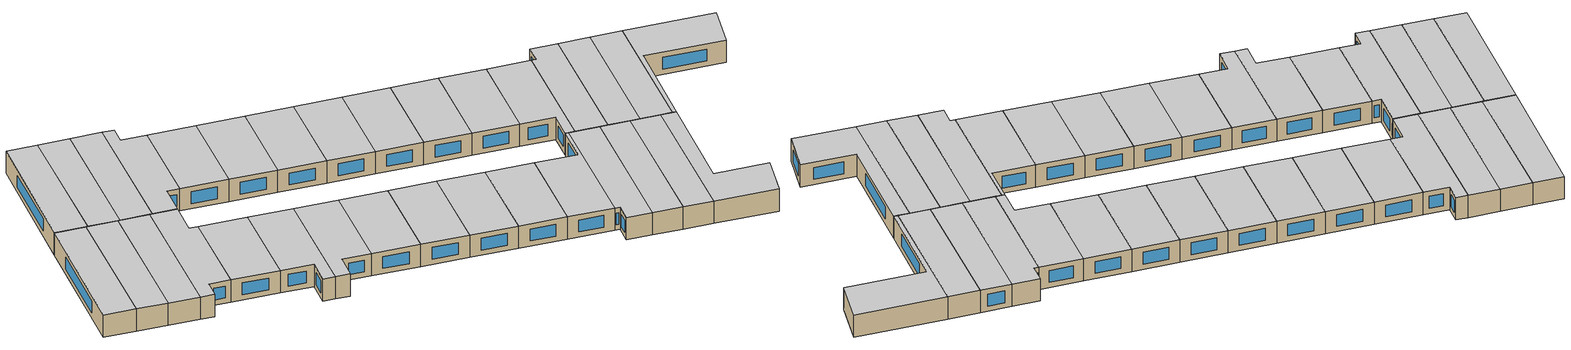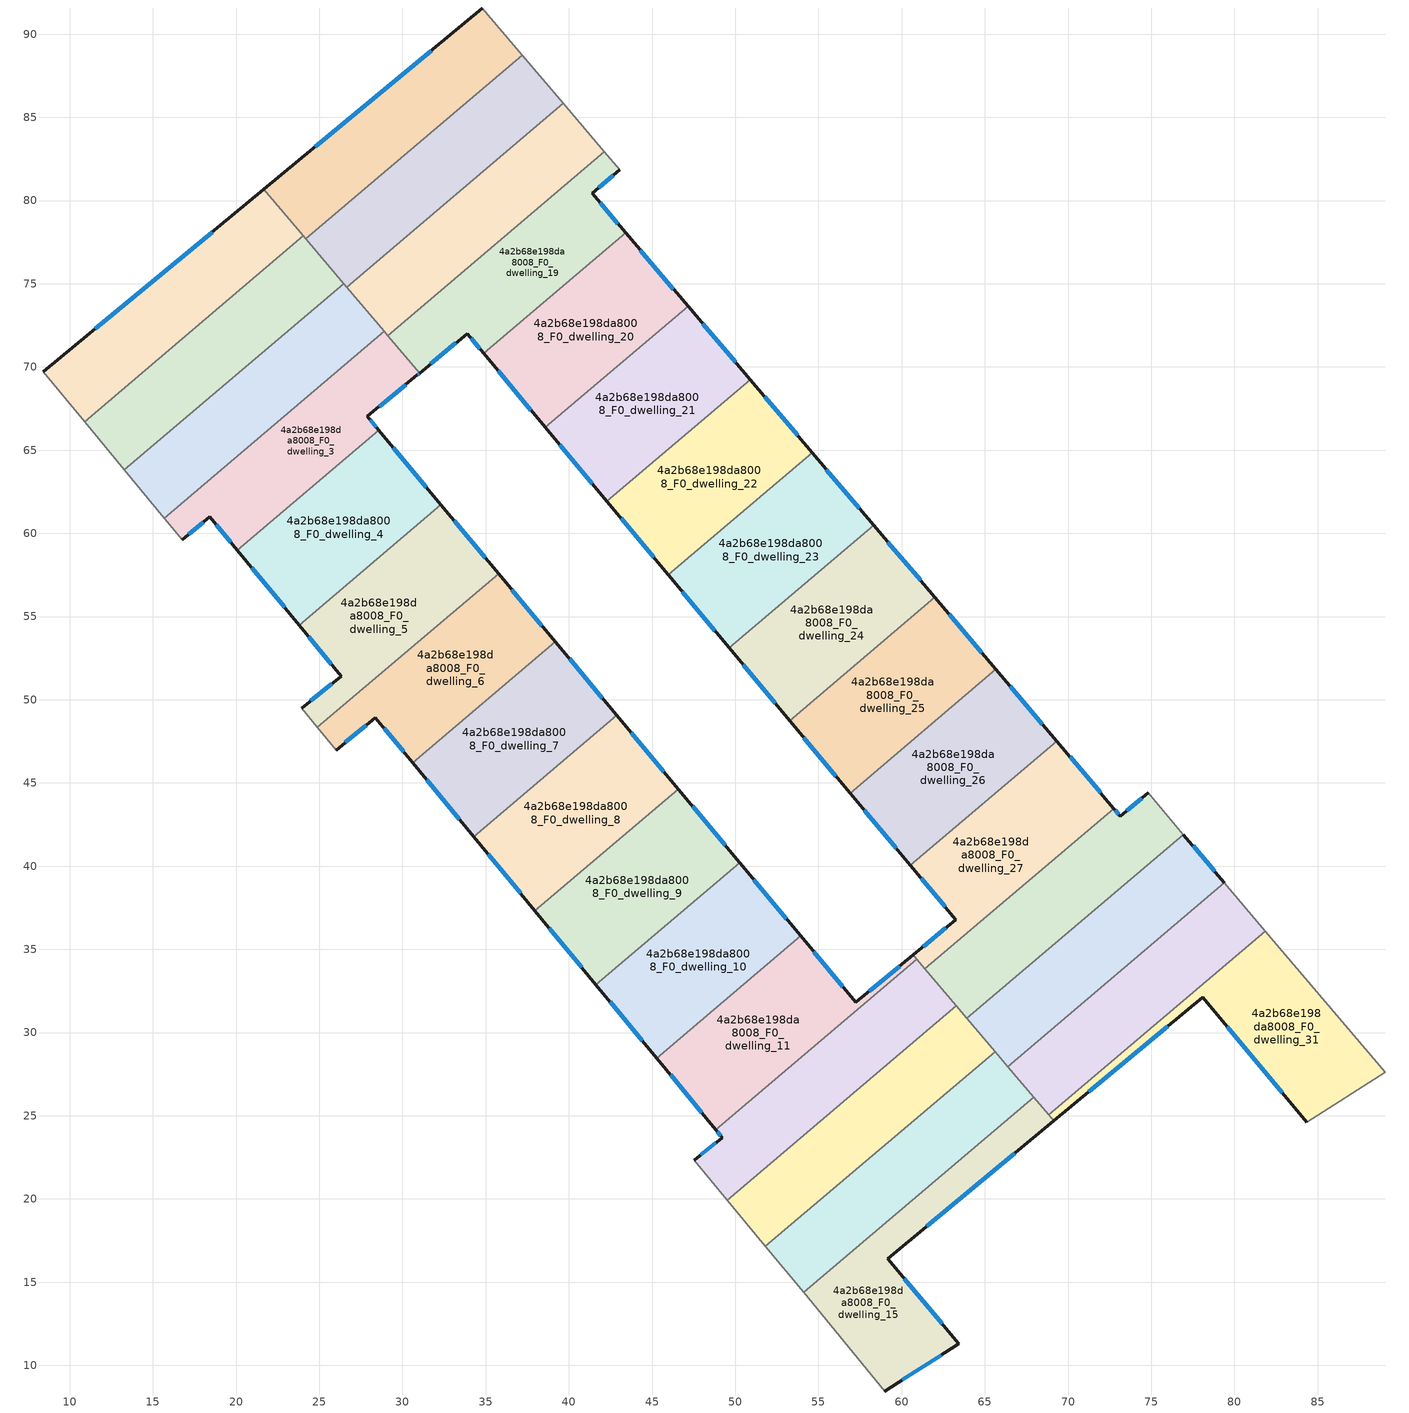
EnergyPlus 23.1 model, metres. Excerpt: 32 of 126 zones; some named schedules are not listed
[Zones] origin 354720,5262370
4a2b68e198da8008_F0_dwelling_0
 floor ground (EU_floor_Construction): 21.66,80.68 24.04,77.87 10.9,66.72 8.43,69.71 z0
 wall outside (EU_wall_Construction): 21.66,80.68 8.43,69.71 z0:3
 wall to 4a2b68e198da8008_F0_dwelling_1 (EU_wall_Construction): 10.9,66.72 24.04,77.87 z0:3
 wall adiabatic (EU_wall_Construction): 8.43,69.71 10.9,66.72 z0:3
 wall to 4a2b68e198da8008_F0_dwelling_16 (EU_wall_Construction): 24.04,77.87 21.66,80.68 z0:3
 window (EU_Window_Construction): 18.56,78.1 11.54,72.28 z0.7:2.3
 ceiling to 4a2b68e198da8008_F1_dwelling_0 (EU_floor_Construction): 24.04,77.87 21.66,80.68 8.43,69.71 10.9,66.72 z3
4a2b68e198da8008_F0_dwelling_1
 floor ground (EU_floor_Construction): 24.04,77.87 26.48,75 13.29,63.82 10.9,66.72 z0
 wall to 4a2b68e198da8008_F0_dwelling_2 (EU_wall_Construction): 13.29,63.82 26.48,75 z0:3
 wall adiabatic (EU_wall_Construction): 10.9,66.72 13.29,63.82 z0:3
 wall to 4a2b68e198da8008_F0_dwelling_17 (EU_wall_Construction): 26.48,75 24.19,77.7 z0:3
 wall to 4a2b68e198da8008_F0_dwelling_16 (EU_wall_Construction): 24.19,77.7 24.05,77.87 z0:3
 ceiling to 4a2b68e198da8008_F1_dwelling_1 (EU_floor_Construction): 26.48,75 24.04,77.87 10.9,66.72 13.29,63.82 z3
4a2b68e198da8008_F0_dwelling_10
 floor ground (EU_floor_Construction): 50.26,40.21 53.93,35.8 45.28,28.46 41.62,32.89 z0
 wall outside (EU_wall_Construction): 41.62,32.89 45.28,28.46 / 53.93,35.8 50.26,40.21 z0:3
 wall to 4a2b68e198da8008_F0_dwelling_11 (EU_wall_Construction): 45.28,28.46 53.93,35.8 z0:3
 wall to 4a2b68e198da8008_F0_dwelling_9 (EU_wall_Construction): 50.26,40.21 41.62,32.89 z0:3
 window (EU_Window_Construction): 42.48,31.85 44.42,29.5 / 53.07,36.84 51.12,39.17 z0.7:2.3
 ceiling to 4a2b68e198da8008_F1_dwelling_10 (EU_floor_Construction): 53.93,35.8 50.26,40.21 41.62,32.89 45.28,28.46 z3
4a2b68e198da8008_F0_dwelling_11
 floor ground (EU_floor_Construction): 60.69,34.67 60.91,34.41 48.83,24.16 45.28,28.46 53.93,35.8 57.25,31.82 z0
 wall outside (EU_wall_Construction): 60.69,34.67 57.25,31.82 53.93,35.8 / 45.28,28.46 48.83,24.16 z0:3
 wall to 4a2b68e198da8008_F0_dwelling_12 (EU_wall_Construction): 48.83,24.16 60.91,34.41 z0:3
 wall to 4a2b68e198da8008_F0_dwelling_27 (EU_wall_Construction): 60.91,34.41 60.69,34.67 z0:3
 window (EU_Window_Construction): 59.88,34 58.06,32.49 / 46.11,27.45 47.99,25.17 / 56.47,32.76 54.71,34.87 z0.7:2.3
 ceiling to 4a2b68e198da8008_F1_dwelling_11 (EU_floor_Construction): 57.25,31.82 53.93,35.8 45.28,28.46 48.83,24.16 60.91,34.41 60.69,34.67 z3
4a2b68e198da8008_F0_dwelling_12
 floor ground (EU_floor_Construction): 60.91,34.41 63.29,31.6 49.52,19.93 47.54,22.32 49.22,23.69 48.83,24.16 z0
 wall outside (EU_wall_Construction): 48.83,24.16 49.22,23.69 47.54,22.32 z0:3
 wall to 4a2b68e198da8008_F0_dwelling_13 (EU_wall_Construction): 49.52,19.93 63.29,31.6 z0:3
 wall adiabatic (EU_wall_Construction): 47.54,22.32 49.52,19.93 z0:3
 wall to 4a2b68e198da8008_F0_dwelling_28 (EU_wall_Construction): 63.29,31.6 61.4,33.82 z0:3
 wall to 4a2b68e198da8008_F0_dwelling_27 (EU_wall_Construction): 61.4,33.83 60.91,34.41 z0:3
 window (EU_Window_Construction): 48.82,23.37 47.94,22.64 / 48.92,24.05 49.12,23.8 z0.7:2.3
 ceiling to 4a2b68e198da8008_F1_dwelling_12 (EU_floor_Construction): 63.29,31.6 60.91,34.41 48.83,24.16 49.22,23.69 47.54,22.32 49.52,19.93 z3
4a2b68e198da8008_F0_dwelling_13
 floor ground (EU_floor_Construction): 63.29,31.6 65.61,28.85 51.82,17.15 49.52,19.93 z0
 wall to 4a2b68e198da8008_F0_dwelling_14 (EU_wall_Construction): 51.82,17.15 65.61,28.85 z0:3
 wall adiabatic (EU_wall_Construction): 49.52,19.93 51.82,17.15 z0:3
 wall to 4a2b68e198da8008_F0_dwelling_29 (EU_wall_Construction): 65.61,28.85 63.91,30.86 z0:3
 wall to 4a2b68e198da8008_F0_dwelling_28 (EU_wall_Construction): 63.91,30.86 63.29,31.6 z0:3
 ceiling to 4a2b68e198da8008_F1_dwelling_13 (EU_floor_Construction): 65.61,28.85 63.29,31.6 49.52,19.93 51.82,17.15 z3
4a2b68e198da8008_F0_dwelling_14
 floor ground (EU_floor_Construction): 65.61,28.85 67.94,26.12 54.1,14.38 51.82,17.15 z0
 wall to 4a2b68e198da8008_F0_dwelling_15 (EU_wall_Construction): 54.1,14.38 67.94,26.12 z0:3
 wall adiabatic (EU_wall_Construction): 51.82,17.15 54.1,14.38 z0:3
 wall to 4a2b68e198da8008_F0_dwelling_30 (EU_wall_Construction): 67.94,26.12 66.38,27.96 z0:3
 wall to 4a2b68e198da8008_F0_dwelling_29 (EU_wall_Construction): 66.38,27.96 65.62,28.85 z0:3
 ceiling to 4a2b68e198da8008_F1_dwelling_14 (EU_floor_Construction): 67.94,26.12 65.61,28.85 51.82,17.15 54.1,14.38 z3
4a2b68e198da8008_F0_dwelling_15
 floor ground (EU_floor_Construction): 67.94,26.12 69.14,24.7 59.16,16.42 63.44,11.29 58.99,8.46 54.1,14.38 z0
 wall outside (EU_wall_Construction): 58.99,8.46 63.44,11.29 59.16,16.42 69.14,24.7 z0:3
 wall adiabatic (EU_wall_Construction): 54.1,14.38 58.99,8.46 z0:3
 wall to 4a2b68e198da8008_F0_dwelling_31 (EU_wall_Construction): 69.14,24.7 68.84,25.05 z0:3
 wall to 4a2b68e198da8008_F0_dwelling_30 (EU_wall_Construction): 68.84,25.05 67.94,26.12 z0:3
 window (EU_Window_Construction): 61.5,18.36 66.8,22.75 / 62.43,12.49 60.16,15.21 / 60.04,9.12 62.39,10.62 z0.7:2.3
 ceiling to 4a2b68e198da8008_F1_dwelling_15 (EU_floor_Construction): 63.44,11.29 59.16,16.42 69.14,24.7 67.94,26.12 54.1,14.38 58.99,8.46 z3
4a2b68e198da8008_F0_dwelling_16
 floor ground (EU_floor_Construction): 34.81,91.57 37.21,88.74 24.19,77.7 21.66,80.68 z0
 wall outside (EU_wall_Construction): 34.81,91.57 21.66,80.68 z0:3
 wall to 4a2b68e198da8008_F0_dwelling_17 (EU_wall_Construction): 24.19,77.7 37.21,88.74 z0:3
 wall adiabatic (EU_wall_Construction): 37.21,88.74 34.81,91.57 z0:3
 window (EU_Window_Construction): 31.72,89.01 24.75,83.24 z0.7:2.3
 ceiling to 4a2b68e198da8008_F1_dwelling_16 (EU_floor_Construction): 37.21,88.74 34.81,91.57 21.66,80.68 24.19,77.7 z3
4a2b68e198da8008_F0_dwelling_17
 floor ground (EU_floor_Construction): 37.21,88.74 39.68,85.83 26.66,74.79 24.19,77.7 z0
 wall to 4a2b68e198da8008_F0_dwelling_18 (EU_wall_Construction): 26.66,74.79 39.68,85.83 z0:3
 wall adiabatic (EU_wall_Construction): 39.68,85.83 37.21,88.74 z0:3
 wall to 4a2b68e198da8008_F0_dwelling_2 (EU_wall_Construction): 26.48,75 26.66,74.79 z0:3
 ceiling to 4a2b68e198da8008_F1_dwelling_17 (EU_floor_Construction): 39.68,85.83 37.21,88.74 24.19,77.7 26.66,74.79 z3
4a2b68e198da8008_F0_dwelling_18
 floor ground (EU_floor_Construction): 39.68,85.83 42.14,82.93 29.12,71.89 26.66,74.79 z0
 wall to 4a2b68e198da8008_F0_dwelling_19 (EU_wall_Construction): 29.12,71.89 42.14,82.93 z0:3
 wall adiabatic (EU_wall_Construction): 42.14,82.93 39.68,85.83 z0:3
 wall to 4a2b68e198da8008_F0_dwelling_2 (EU_wall_Construction): 26.66,74.79 28.91,72.13 z0:3
 wall to 4a2b68e198da8008_F0_dwelling_3 (EU_wall_Construction): 28.91,72.13 29.12,71.89 z0:3
 ceiling to 4a2b68e198da8008_F1_dwelling_18 (EU_floor_Construction): 42.14,82.93 39.68,85.83 26.66,74.79 29.12,71.89 z3
4a2b68e198da8008_F0_dwelling_19
 floor ground (EU_floor_Construction): 43.07,81.84 41.41,80.43 43.42,78.06 34.88,70.81 33.89,72 31.03,69.63 29.12,71.89 42.14,82.93 z0
 wall outside (EU_wall_Construction): 31.03,69.63 33.89,72 34.88,70.81 / 43.42,78.06 41.41,80.43 43.07,81.84 z0:3
 wall adiabatic (EU_wall_Construction): 43.07,81.84 42.14,82.93 z0:3
 wall to 4a2b68e198da8008_F0_dwelling_20 (EU_wall_Construction): 34.88,70.81 43.42,78.06 z0:3
 wall to 4a2b68e198da8008_F0_dwelling_3 (EU_wall_Construction): 29.12,71.89 31.03,69.63 z0:3
 window (EU_Window_Construction): 31.7,70.19 33.22,71.44 / 41.8,80.76 42.68,81.51 / 42.95,78.61 41.88,79.87 / 34.12,71.72 34.65,71.09 z0.7:2.3
 ceiling to 4a2b68e198da8008_F1_dwelling_19 (EU_floor_Construction): 43.42,78.06 41.41,80.43 43.07,81.84 42.14,82.93 29.12,71.89 31.03,69.63 33.89,72 34.88,70.81 z3
4a2b68e198da8008_F0_dwelling_2
 floor ground (EU_floor_Construction): 26.48,75 28.91,72.13 15.69,60.92 13.29,63.82 z0
 wall to 4a2b68e198da8008_F0_dwelling_3 (EU_wall_Construction): 15.69,60.92 28.91,72.13 z0:3
 wall adiabatic (EU_wall_Construction): 13.29,63.82 15.69,60.92 z0:3
 ceiling to 4a2b68e198da8008_F1_dwelling_2 (EU_floor_Construction): 28.91,72.13 26.48,75 13.29,63.82 15.69,60.92 z3
4a2b68e198da8008_F0_dwelling_20
 floor ground (EU_floor_Construction): 43.42,78.06 47.17,73.64 38.59,66.36 34.88,70.81 z0
 wall outside (EU_wall_Construction): 47.17,73.64 43.42,78.06 / 34.88,70.81 38.59,66.36 z0:3
 wall to 4a2b68e198da8008_F0_dwelling_21 (EU_wall_Construction): 38.59,66.36 47.17,73.64 z0:3
 window (EU_Window_Construction): 46.29,74.68 44.3,77.02 / 35.75,69.77 37.72,67.41 z0.7:2.3
 ceiling to 4a2b68e198da8008_F1_dwelling_20 (EU_floor_Construction): 47.17,73.64 43.42,78.06 34.88,70.81 38.59,66.36 z3
4a2b68e198da8008_F0_dwelling_21
 floor ground (EU_floor_Construction): 47.17,73.64 50.9,69.24 42.28,61.93 38.59,66.36 z0
 wall outside (EU_wall_Construction): 50.9,69.24 47.17,73.64 / 38.59,66.36 42.28,61.93 z0:3
 wall to 4a2b68e198da8008_F0_dwelling_22 (EU_wall_Construction): 42.28,61.93 50.9,69.24 z0:3
 window (EU_Window_Construction): 50.02,70.27 48.04,72.6 / 39.46,65.32 41.42,62.97 z0.7:2.3
 ceiling to 4a2b68e198da8008_F1_dwelling_21 (EU_floor_Construction): 50.9,69.24 47.17,73.64 38.59,66.36 42.28,61.93 z3
4a2b68e198da8008_F0_dwelling_22
 floor ground (EU_floor_Construction): 50.9,69.24 54.61,64.86 45.96,57.52 42.28,61.93 z0
 wall outside (EU_wall_Construction): 54.61,64.86 50.9,69.24 / 42.28,61.93 45.96,57.52 z0:3
 wall to 4a2b68e198da8008_F0_dwelling_23 (EU_wall_Construction): 45.96,57.52 54.61,64.86 z0:3
 window (EU_Window_Construction): 53.74,65.89 51.77,68.21 / 43.15,60.9 45.1,58.56 z0.7:2.3
 ceiling to 4a2b68e198da8008_F1_dwelling_22 (EU_floor_Construction): 54.61,64.86 50.9,69.24 42.28,61.93 45.96,57.52 z3
4a2b68e198da8008_F0_dwelling_23
 floor ground (EU_floor_Construction): 54.61,64.86 58.31,60.49 49.63,53.13 45.96,57.52 z0
 wall outside (EU_wall_Construction): 58.31,60.49 54.61,64.86 / 45.96,57.52 49.63,53.13 z0:3
 wall to 4a2b68e198da8008_F0_dwelling_24 (EU_wall_Construction): 49.63,53.13 58.31,60.49 z0:3
 window (EU_Window_Construction): 57.45,61.52 55.48,63.83 / 46.82,56.49 48.77,54.16 z0.7:2.3
 ceiling to 4a2b68e198da8008_F1_dwelling_23 (EU_floor_Construction): 58.31,60.49 54.61,64.86 45.96,57.52 49.63,53.13 z3
4a2b68e198da8008_F0_dwelling_24
 floor ground (EU_floor_Construction): 58.31,60.49 62,56.15 53.27,48.75 49.63,53.13 z0
 wall outside (EU_wall_Construction): 62,56.15 58.31,60.49 / 49.63,53.13 53.27,48.75 z0:3
 wall to 4a2b68e198da8008_F0_dwelling_25 (EU_wall_Construction): 53.27,48.75 62,56.15 z0:3
 window (EU_Window_Construction): 61.13,57.17 59.18,59.47 / 50.48,52.1 52.42,49.78 z0.7:2.3
 ceiling to 4a2b68e198da8008_F1_dwelling_24 (EU_floor_Construction): 62,56.15 58.31,60.49 49.63,53.13 53.27,48.75 z3
4a2b68e198da8008_F0_dwelling_25
 floor ground (EU_floor_Construction): 62,56.15 65.67,51.82 56.91,44.39 53.27,48.75 z0
 wall outside (EU_wall_Construction): 65.67,51.82 62,56.15 / 53.27,48.75 56.91,44.39 z0:3
 wall to 4a2b68e198da8008_F0_dwelling_26 (EU_wall_Construction): 56.91,44.39 65.67,51.82 z0:3
 window (EU_Window_Construction): 64.81,52.84 62.86,55.13 / 54.13,47.73 56.05,45.42 z0.7:2.3
 ceiling to 4a2b68e198da8008_F1_dwelling_25 (EU_floor_Construction): 65.67,51.82 62,56.15 53.27,48.75 56.91,44.39 z3
4a2b68e198da8008_F0_dwelling_26
 floor ground (EU_floor_Construction): 65.67,51.82 69.32,47.51 60.53,40.05 56.91,44.39 z0
 wall outside (EU_wall_Construction): 69.32,47.51 65.67,51.82 / 56.91,44.39 60.53,40.05 z0:3
 wall to 4a2b68e198da8008_F0_dwelling_27 (EU_wall_Construction): 60.53,40.05 69.32,47.51 z0:3
 window (EU_Window_Construction): 68.46,48.52 66.53,50.81 / 57.76,43.37 59.68,41.07 z0.7:2.3
 ceiling to 4a2b68e198da8008_F1_dwelling_26 (EU_floor_Construction): 69.32,47.51 65.67,51.82 56.91,44.39 60.53,40.05 z3
4a2b68e198da8008_F0_dwelling_27
 floor ground (EU_floor_Construction): 69.32,47.51 72.76,43.46 61.4,33.83 60.69,34.67 63.25,36.79 60.53,40.05 z0
 wall outside (EU_wall_Construction): 60.53,40.05 63.25,36.79 60.69,34.67 / 72.76,43.46 69.32,47.51 z0:3
 wall to 4a2b68e198da8008_F0_dwelling_28 (EU_wall_Construction): 61.4,33.83 72.76,43.46 z0:3
 window (EU_Window_Construction): 62.65,36.29 61.29,35.17 / 61.16,39.29 62.61,37.56 / 71.95,44.41 70.13,46.56 z0.7:2.3
 ceiling to 4a2b68e198da8008_F1_dwelling_27 (EU_floor_Construction): 72.76,43.46 69.32,47.51 60.53,40.05 63.25,36.79 60.69,34.67 61.4,33.83 z3
4a2b68e198da8008_F0_dwelling_28
 floor ground (EU_floor_Construction): 74.81,44.41 76.93,41.9 63.91,30.86 61.4,33.83 72.76,43.46 73.15,43 z0
 wall outside (EU_wall_Construction): 74.81,44.41 73.15,43 72.76,43.46 z0:3
 wall to 4a2b68e198da8008_F0_dwelling_29 (EU_wall_Construction): 63.91,30.86 76.93,41.9 z0:3
 wall adiabatic (EU_wall_Construction): 76.93,41.9 74.81,44.41 z0:3
 window (EU_Window_Construction): 73.05,43.11 72.85,43.35 / 74.42,44.08 73.54,43.33 z0.7:2.3
 ceiling to 4a2b68e198da8008_F1_dwelling_28 (EU_floor_Construction): 76.93,41.9 74.81,44.41 73.15,43 72.76,43.46 61.4,33.83 63.91,30.86 z3
4a2b68e198da8008_F0_dwelling_29
 floor ground (EU_floor_Construction): 76.93,41.9 79.4,39 66.38,27.96 63.91,30.86 z0
 wall outside (EU_wall_Construction): 79.4,39 76.93,41.9 z0:3
 wall to 4a2b68e198da8008_F0_dwelling_30 (EU_wall_Construction): 66.38,27.96 79.4,39 z0:3
 window (EU_Window_Construction): 78.82,39.68 77.51,41.22 z0.7:2.3
 ceiling to 4a2b68e198da8008_F1_dwelling_29 (EU_floor_Construction): 79.4,39 76.93,41.9 63.91,30.86 66.38,27.96 z3
4a2b68e198da8008_F0_dwelling_3
 floor ground (EU_floor_Construction): 28.91,72.13 31.03,69.63 30.9,69.52 27.89,67.02 28.58,66.2 20.08,58.98 18.42,60.99 16.75,59.63 15.69,60.92 z0
 wall outside (EU_wall_Construction): 28.58,66.2 27.89,67.02 30.9,69.52 31.03,69.63 / 16.75,59.63 18.42,60.99 20.08,58.98 z0:3
 wall to 4a2b68e198da8008_F0_dwelling_4 (EU_wall_Construction): 20.08,58.98 28.58,66.2 z0:3
 wall adiabatic (EU_wall_Construction): 15.69,60.92 16.75,59.63 z0:3
 window (EU_Window_Construction): 30.93,69.54 31,69.61 / 28.6,67.61 30.19,68.93 / 28.42,66.39 28.06,66.83 / 18.81,60.52 19.69,59.45 / 17.14,59.95 18.03,60.67 z0.7:2.3
 ceiling to 4a2b68e198da8008_F1_dwelling_3 (EU_floor_Construction): 28.58,66.2 27.89,67.02 30.9,69.52 31.03,69.63 28.91,72.13 15.69,60.92 16.75,59.63 18.42,60.99 20.08,58.98 z3
4a2b68e198da8008_F0_dwelling_30
 floor ground (EU_floor_Construction): 79.4,39 81.86,36.09 68.84,25.05 66.38,27.96 z0
 wall adiabatic (EU_wall_Construction): 81.86,36.09 79.4,39 z0:3
 wall to 4a2b68e198da8008_F0_dwelling_31 (EU_wall_Construction): 68.84,25.05 81.86,36.09 z0:3
 ceiling to 4a2b68e198da8008_F1_dwelling_30 (EU_floor_Construction): 81.86,36.09 79.4,39 66.38,27.96 68.84,25.05 z3
4a2b68e198da8008_F0_dwelling_31
 floor ground (EU_floor_Construction): 81.86,36.09 89.05,27.62 84.35,24.62 78.1,32.12 69.14,24.7 68.84,25.05 z0
 wall outside (EU_wall_Construction): 69.14,24.7 78.1,32.12 84.35,24.62 z0:3
 wall adiabatic (EU_wall_Construction): 84.35,24.62 89.05,27.62 81.86,36.09 z0:3
 window (EU_Window_Construction): 71.24,26.44 75.99,30.37 / 79.56,30.36 82.88,26.38 z0.7:2.3
 ceiling to 4a2b68e198da8008_F1_dwelling_31 (EU_floor_Construction): 89.05,27.62 81.86,36.09 68.84,25.05 69.14,24.7 78.1,32.12 84.35,24.62 z3
4a2b68e198da8008_F0_dwelling_4
 floor ground (EU_floor_Construction): 28.58,66.2 32.31,61.72 23.79,54.49 20.08,58.98 z0
 wall outside (EU_wall_Construction): 20.08,58.98 23.79,54.49 / 32.31,61.72 28.58,66.2 z0:3
 wall to 4a2b68e198da8008_F0_dwelling_5 (EU_wall_Construction): 23.79,54.49 32.31,61.72 z0:3
 window (EU_Window_Construction): 20.95,57.93 22.92,55.55 / 31.44,62.77 29.46,65.15 z0.7:2.3
 ceiling to 4a2b68e198da8008_F1_dwelling_4 (EU_floor_Construction): 32.31,61.72 28.58,66.2 20.08,58.98 23.79,54.49 z3
4a2b68e198da8008_F0_dwelling_5
 floor ground (EU_floor_Construction): 32.31,61.72 35.78,57.57 24.89,48.34 23.95,49.49 26.32,51.43 23.79,54.49 z0
 wall outside (EU_wall_Construction): 35.78,57.57 32.31,61.72 / 23.79,54.49 26.32,51.43 23.95,49.49 z0:3
 wall to 4a2b68e198da8008_F0_dwelling_6 (EU_wall_Construction): 24.89,48.34 35.78,57.57 z0:3
 wall adiabatic (EU_wall_Construction): 23.95,49.49 24.89,48.34 z0:3
 window (EU_Window_Construction): 34.96,58.55 33.13,60.75 / 25.76,50.97 24.5,49.94 / 24.38,53.77 25.72,52.15 z0.7:2.3
 ceiling to 4a2b68e198da8008_F1_dwelling_5 (EU_floor_Construction): 35.78,57.57 32.31,61.72 23.79,54.49 26.32,51.43 23.95,49.49 24.89,48.34 z3
4a2b68e198da8008_F0_dwelling_6
 floor ground (EU_floor_Construction): 35.78,57.57 39.18,53.49 30.61,46.23 28.38,48.93 26.01,46.98 24.89,48.34 z0
 wall outside (EU_wall_Construction): 39.18,53.49 35.78,57.57 / 26.01,46.98 28.38,48.93 30.61,46.23 z0:3
 wall to 4a2b68e198da8008_F0_dwelling_7 (EU_wall_Construction): 30.61,46.23 39.18,53.49 z0:3
 wall adiabatic (EU_wall_Construction): 24.89,48.34 26.01,46.98 z0:3
 window (EU_Window_Construction): 38.38,54.45 36.58,56.61 / 28.9,48.3 30.09,46.86 / 26.57,47.43 27.82,48.47 z0.7:2.3
 ceiling to 4a2b68e198da8008_F1_dwelling_6 (EU_floor_Construction): 39.18,53.49 35.78,57.57 24.89,48.34 26.01,46.98 28.38,48.93 30.61,46.23 z3
4a2b68e198da8008_F0_dwelling_7
 floor ground (EU_floor_Construction): 39.18,53.49 42.88,49.05 34.29,41.77 30.61,46.23 z0
 wall outside (EU_wall_Construction): 30.61,46.23 34.29,41.77 / 42.88,49.05 39.18,53.49 z0:3
 wall to 4a2b68e198da8008_F0_dwelling_8 (EU_wall_Construction): 34.29,41.77 42.88,49.05 z0:3
 window (EU_Window_Construction): 31.47,45.18 33.43,42.82 / 42.01,50.1 40.05,52.45 z0.7:2.3
 ceiling to 4a2b68e198da8008_F1_dwelling_7 (EU_floor_Construction): 42.88,49.05 39.18,53.49 30.61,46.23 34.29,41.77 z3
4a2b68e198da8008_F0_dwelling_8
 floor ground (EU_floor_Construction): 42.88,49.05 46.58,44.63 37.96,37.32 34.29,41.77 z0
 wall outside (EU_wall_Construction): 34.29,41.77 37.96,37.32 / 46.58,44.63 42.88,49.05 z0:3
 wall to 4a2b68e198da8008_F0_dwelling_9 (EU_wall_Construction): 37.96,37.32 46.58,44.63 z0:3
 window (EU_Window_Construction): 35.15,40.72 37.1,38.37 / 45.71,45.67 43.75,48.01 z0.7:2.3
 ceiling to 4a2b68e198da8008_F1_dwelling_8 (EU_floor_Construction): 46.58,44.63 42.88,49.05 34.29,41.77 37.96,37.32 z3
4a2b68e198da8008_F0_dwelling_9
 floor ground (EU_floor_Construction): 46.58,44.63 50.26,40.21 41.62,32.89 37.96,37.32 z0
 wall outside (EU_wall_Construction): 37.96,37.32 41.62,32.89 / 50.26,40.21 46.58,44.63 z0:3
 window (EU_Window_Construction): 38.82,36.28 40.76,33.93 / 49.39,41.25 47.44,43.59 z0.7:2.3
 ceiling to 4a2b68e198da8008_F1_dwelling_9 (EU_floor_Construction): 50.26,40.21 46.58,44.63 37.96,37.32 41.62,32.89 z3
[Building]
EU S2 Campaign: North Axis=0; Terrain=City; Solar Distribution=FullExterior
[Site:Location]
Budapest.Ferenc.Liszt.Intl.AP: Latitude=47.437; Longitude=19.256; Time Zone=1; Elevation=185
[SizingPeriod:WeatherFileDays]
AnnualSizingPeriod: Begin Month=1; Begin Day of Month=1; End Month=12; End Day of Month=31; Day of Week for Start Day=Monday; Use Weather File Daylight Saving Period=No; Use Weather File Rain and Snow Indicators=No
[MATERIAL]
EU_InternalMass_Material: Roughness=MediumRough; Thickness=0.1; Conductivity=1; Density=1800; Specific Heat=900; Thermal Absorptance=0.9; Solar Absorptance=0.7; Visible Absorptance=0.7
[MATERIAL:NOMASS] Roughness=MediumRough; Thermal Absorptance=0.9; Solar Absorptance=0.7; Visible Absorptance=0.7
Name | Thermal Resistance
EU_wall_NoMass | 0.832559
EU_floor_NoMass | 0.872794
[WINDOWMATERIAL:SIMPLEGLAZINGSYSTEM]
EU_Window_SimpleGlazing: UFactor=2.79869; Solar Heat Gain Coefficient=0.75; Visible Transmittance=0.75
[CONSTRUCTION]
EU_wall_Construction: EU_wall_NoMass
EU_floor_Construction: EU_floor_NoMass
EU_Window_Construction: EU_Window_SimpleGlazing
EU_InternalMass_Construction: EU_InternalMass_Material
[ZONE] Type=1; Multiplier=1; Ceiling Height=autocalculate; Floor Area=autocalculate; Part of Total Floor Area=Yes
Name | Volume
4a2b68e198da8008_F0_dwelling_0; 4a2b68e198da8008_F0_dwelling_2 | 195.089
4a2b68e198da8008_F0_dwelling_1 | 195.083
4a2b68e198da8008_F0_dwelling_10; 4a2b68e198da8008_F0_dwelling_24 | 195.091
4a2b68e198da8008_F0_dwelling_11 | 195.105
4a2b68e198da8008_F0_dwelling_12; 4a2b68e198da8008_F0_dwelling_25 | 195.078
4a2b68e198da8008_F0_dwelling_13 | 195.097
4a2b68e198da8008_F0_dwelling_14; 4a2b68e198da8008_F0_dwelling_8 | 195.116
4a2b68e198da8008_F0_dwelling_15 | 195.062
4a2b68e198da8008_F0_dwelling_16 | 195.094
4a2b68e198da8008_F0_dwelling_17; 4a2b68e198da8008_F0_dwelling_29 | 195.092
4a2b68e198da8008_F0_dwelling_18 | 195.064
4a2b68e198da8008_F0_dwelling_19 | 195.115
4a2b68e198da8008_F0_dwelling_20; 4a2b68e198da8008_F0_dwelling_30 | 195.079
4a2b68e198da8008_F0_dwelling_21 | 195.085
4a2b68e198da8008_F0_dwelling_22; 4a2b68e198da8008_F0_dwelling_26 | 195.104
4a2b68e198da8008_F0_dwelling_23 | 195.076
4a2b68e198da8008_F0_dwelling_27 | 195.11
4a2b68e198da8008_F0_dwelling_28; 4a2b68e198da8008_F0_dwelling_5 | 195.084
4a2b68e198da8008_F0_dwelling_3 | 195.114
4a2b68e198da8008_F0_dwelling_31 | 195.088
4a2b68e198da8008_F0_dwelling_4 | 195.081
4a2b68e198da8008_F0_dwelling_6 | 195.082
4a2b68e198da8008_F0_dwelling_7 | 195.093
4a2b68e198da8008_F0_dwelling_9 | 195.074
[INTERNALMASS] Construction=EU_InternalMass_Construction
Name | Zone or ZoneList | Surface Area
4a2b68e198da8008_F0_dwelling_0_EU_InternalMass | 4a2b68e198da8008_F0_dwelling_0 | 65.0296
4a2b68e198da8008_F0_dwelling_1_EU_InternalMass | 4a2b68e198da8008_F0_dwelling_1 | 65.0276
4a2b68e198da8008_F0_dwelling_2_EU_InternalMass | 4a2b68e198da8008_F0_dwelling_2 | 65.0294
4a2b68e198da8008_F0_dwelling_3_EU_InternalMass | 4a2b68e198da8008_F0_dwelling_3 | 65.0381
4a2b68e198da8008_F0_dwelling_4_EU_InternalMass | 4a2b68e198da8008_F0_dwelling_4 | 65.027
4a2b68e198da8008_F0_dwelling_5_EU_InternalMass | 4a2b68e198da8008_F0_dwelling_5 | 65.0281
4a2b68e198da8008_F0_dwelling_6_EU_InternalMass | 4a2b68e198da8008_F0_dwelling_6 | 65.0275
4a2b68e198da8008_F0_dwelling_7_EU_InternalMass | 4a2b68e198da8008_F0_dwelling_7 | 65.031
4a2b68e198da8008_F0_dwelling_8_EU_InternalMass | 4a2b68e198da8008_F0_dwelling_8 | 65.0387
4a2b68e198da8008_F0_dwelling_9_EU_InternalMass | 4a2b68e198da8008_F0_dwelling_9 | 65.0246
4a2b68e198da8008_F0_dwelling_10_EU_InternalMass | 4a2b68e198da8008_F0_dwelling_10 | 65.0304
4a2b68e198da8008_F0_dwelling_11_EU_InternalMass | 4a2b68e198da8008_F0_dwelling_11 | 65.0348
4a2b68e198da8008_F0_dwelling_12_EU_InternalMass | 4a2b68e198da8008_F0_dwelling_12 | 65.0261
4a2b68e198da8008_F0_dwelling_13_EU_InternalMass | 4a2b68e198da8008_F0_dwelling_13 | 65.0325
4a2b68e198da8008_F0_dwelling_14_EU_InternalMass | 4a2b68e198da8008_F0_dwelling_14 | 65.0387
4a2b68e198da8008_F0_dwelling_15_EU_InternalMass | 4a2b68e198da8008_F0_dwelling_15 | 65.0204
4a2b68e198da8008_F0_dwelling_16_EU_InternalMass | 4a2b68e198da8008_F0_dwelling_16 | 65.0313
4a2b68e198da8008_F0_dwelling_17_EU_InternalMass | 4a2b68e198da8008_F0_dwelling_17 | 65.0306
4a2b68e198da8008_F0_dwelling_18_EU_InternalMass | 4a2b68e198da8008_F0_dwelling_18 | 65.0212
4a2b68e198da8008_F0_dwelling_19_EU_InternalMass | 4a2b68e198da8008_F0_dwelling_19 | 65.038
4a2b68e198da8008_F0_dwelling_20_EU_InternalMass | 4a2b68e198da8008_F0_dwelling_20 | 65.0262
4a2b68e198da8008_F0_dwelling_21_EU_InternalMass | 4a2b68e198da8008_F0_dwelling_21 | 65.0282
4a2b68e198da8008_F0_dwelling_22_EU_InternalMass | 4a2b68e198da8008_F0_dwelling_22 | 65.0346
4a2b68e198da8008_F0_dwelling_23_EU_InternalMass | 4a2b68e198da8008_F0_dwelling_23 | 65.0251
4a2b68e198da8008_F0_dwelling_24_EU_InternalMass | 4a2b68e198da8008_F0_dwelling_24 | 65.0304
4a2b68e198da8008_F0_dwelling_25_EU_InternalMass | 4a2b68e198da8008_F0_dwelling_25 | 65.0263
4a2b68e198da8008_F0_dwelling_26_EU_InternalMass | 4a2b68e198da8008_F0_dwelling_26 | 65.0345
4a2b68e198da8008_F0_dwelling_27_EU_InternalMass | 4a2b68e198da8008_F0_dwelling_27 | 65.0366
4a2b68e198da8008_F0_dwelling_28_EU_InternalMass | 4a2b68e198da8008_F0_dwelling_28 | 65.0283
4a2b68e198da8008_F0_dwelling_29_EU_InternalMass | 4a2b68e198da8008_F0_dwelling_29 | 65.0306
4a2b68e198da8008_F0_dwelling_30_EU_InternalMass | 4a2b68e198da8008_F0_dwelling_30 | 65.0265
4a2b68e198da8008_F0_dwelling_31_EU_InternalMass | 4a2b68e198da8008_F0_dwelling_31 | 65.029
[OTHEREQUIPMENT] Fuel Type=Electricity; Design Level Calculation Method=Watts/Area; Power per Zone Floor Area=1; Fraction Latent=0; Fraction Radiant=0; Fraction Lost=0; Carbon Dioxide Generation Rate=0; EndUse Subcategory=EU_Step8_InternalGains
Name | Zone or ZoneList or Space or SpaceList | Schedule
EU_Step8_InternalGain_4a2b68e198da8008_F0_dwelling_0_f000 | 4a2b68e198da8008_F0_dwelling_0 | EU_Step8_GainSchedule_4a2b68e198da8008_F0_dwelling_0_f000
EU_Step8_InternalGain_4a2b68e198da8008_F0_dwelling_1_f000 | 4a2b68e198da8008_F0_dwelling_1 | EU_Step8_GainSchedule_4a2b68e198da8008_F0_dwelling_1_f000
EU_Step8_InternalGain_4a2b68e198da8008_F0_dwelling_2_f000 | 4a2b68e198da8008_F0_dwelling_2 | EU_Step8_GainSchedule_4a2b68e198da8008_F0_dwelling_2_f000
EU_Step8_InternalGain_4a2b68e198da8008_F0_dwelling_3_f000 | 4a2b68e198da8008_F0_dwelling_3 | EU_Step8_GainSchedule_4a2b68e198da8008_F0_dwelling_3_f000
EU_Step8_InternalGain_4a2b68e198da8008_F0_dwelling_4_f000 | 4a2b68e198da8008_F0_dwelling_4 | EU_Step8_GainSchedule_4a2b68e198da8008_F0_dwelling_4_f000
EU_Step8_InternalGain_4a2b68e198da8008_F0_dwelling_5_f000 | 4a2b68e198da8008_F0_dwelling_5 | EU_Step8_GainSchedule_4a2b68e198da8008_F0_dwelling_5_f000
EU_Step8_InternalGain_4a2b68e198da8008_F0_dwelling_6_f000 | 4a2b68e198da8008_F0_dwelling_6 | EU_Step8_GainSchedule_4a2b68e198da8008_F0_dwelling_6_f000
EU_Step8_InternalGain_4a2b68e198da8008_F0_dwelling_7_f000 | 4a2b68e198da8008_F0_dwelling_7 | EU_Step8_GainSchedule_4a2b68e198da8008_F0_dwelling_7_f000
EU_Step8_InternalGain_4a2b68e198da8008_F0_dwelling_8_f000 | 4a2b68e198da8008_F0_dwelling_8 | EU_Step8_GainSchedule_4a2b68e198da8008_F0_dwelling_8_f000
EU_Step8_InternalGain_4a2b68e198da8008_F0_dwelling_9_f000 | 4a2b68e198da8008_F0_dwelling_9 | EU_Step8_GainSchedule_4a2b68e198da8008_F0_dwelling_9_f000
EU_Step8_InternalGain_4a2b68e198da8008_F0_dwelling_10_f000 | 4a2b68e198da8008_F0_dwelling_10 | EU_Step8_GainSchedule_4a2b68e198da8008_F0_dwelling_10_f000
EU_Step8_InternalGain_4a2b68e198da8008_F0_dwelling_11_f000 | 4a2b68e198da8008_F0_dwelling_11 | EU_Step8_GainSchedule_4a2b68e198da8008_F0_dwelling_11_f000
EU_Step8_InternalGain_4a2b68e198da8008_F0_dwelling_12_f000 | 4a2b68e198da8008_F0_dwelling_12 | EU_Step8_GainSchedule_4a2b68e198da8008_F0_dwelling_12_f000
EU_Step8_InternalGain_4a2b68e198da8008_F0_dwelling_13_f000 | 4a2b68e198da8008_F0_dwelling_13 | EU_Step8_GainSchedule_4a2b68e198da8008_F0_dwelling_13_f000
EU_Step8_InternalGain_4a2b68e198da8008_F0_dwelling_14_f000 | 4a2b68e198da8008_F0_dwelling_14 | EU_Step8_GainSchedule_4a2b68e198da8008_F0_dwelling_14_f000
EU_Step8_InternalGain_4a2b68e198da8008_F0_dwelling_15_f000 | 4a2b68e198da8008_F0_dwelling_15 | EU_Step8_GainSchedule_4a2b68e198da8008_F0_dwelling_15_f000
EU_Step8_InternalGain_4a2b68e198da8008_F0_dwelling_16_f000 | 4a2b68e198da8008_F0_dwelling_16 | EU_Step8_GainSchedule_4a2b68e198da8008_F0_dwelling_16_f000
EU_Step8_InternalGain_4a2b68e198da8008_F0_dwelling_17_f000 | 4a2b68e198da8008_F0_dwelling_17 | EU_Step8_GainSchedule_4a2b68e198da8008_F0_dwelling_17_f000
EU_Step8_InternalGain_4a2b68e198da8008_F0_dwelling_18_f000 | 4a2b68e198da8008_F0_dwelling_18 | EU_Step8_GainSchedule_4a2b68e198da8008_F0_dwelling_18_f000
EU_Step8_InternalGain_4a2b68e198da8008_F0_dwelling_19_f000 | 4a2b68e198da8008_F0_dwelling_19 | EU_Step8_GainSchedule_4a2b68e198da8008_F0_dwelling_19_f000
EU_Step8_InternalGain_4a2b68e198da8008_F0_dwelling_20_f000 | 4a2b68e198da8008_F0_dwelling_20 | EU_Step8_GainSchedule_4a2b68e198da8008_F0_dwelling_20_f000
EU_Step8_InternalGain_4a2b68e198da8008_F0_dwelling_21_f000 | 4a2b68e198da8008_F0_dwelling_21 | EU_Step8_GainSchedule_4a2b68e198da8008_F0_dwelling_21_f000
EU_Step8_InternalGain_4a2b68e198da8008_F0_dwelling_22_f000 | 4a2b68e198da8008_F0_dwelling_22 | EU_Step8_GainSchedule_4a2b68e198da8008_F0_dwelling_22_f000
EU_Step8_InternalGain_4a2b68e198da8008_F0_dwelling_23_f000 | 4a2b68e198da8008_F0_dwelling_23 | EU_Step8_GainSchedule_4a2b68e198da8008_F0_dwelling_23_f000
EU_Step8_InternalGain_4a2b68e198da8008_F0_dwelling_24_f000 | 4a2b68e198da8008_F0_dwelling_24 | EU_Step8_GainSchedule_4a2b68e198da8008_F0_dwelling_24_f000
EU_Step8_InternalGain_4a2b68e198da8008_F0_dwelling_25_f000 | 4a2b68e198da8008_F0_dwelling_25 | EU_Step8_GainSchedule_4a2b68e198da8008_F0_dwelling_25_f000
EU_Step8_InternalGain_4a2b68e198da8008_F0_dwelling_26_f000 | 4a2b68e198da8008_F0_dwelling_26 | EU_Step8_GainSchedule_4a2b68e198da8008_F0_dwelling_26_f000
EU_Step8_InternalGain_4a2b68e198da8008_F0_dwelling_27_f000 | 4a2b68e198da8008_F0_dwelling_27 | EU_Step8_GainSchedule_4a2b68e198da8008_F0_dwelling_27_f000
EU_Step8_InternalGain_4a2b68e198da8008_F0_dwelling_28_f000 | 4a2b68e198da8008_F0_dwelling_28 | EU_Step8_GainSchedule_4a2b68e198da8008_F0_dwelling_28_f000
EU_Step8_InternalGain_4a2b68e198da8008_F0_dwelling_29_f000 | 4a2b68e198da8008_F0_dwelling_29 | EU_Step8_GainSchedule_4a2b68e198da8008_F0_dwelling_29_f000
EU_Step8_InternalGain_4a2b68e198da8008_F0_dwelling_30_f000 | 4a2b68e198da8008_F0_dwelling_30 | EU_Step8_GainSchedule_4a2b68e198da8008_F0_dwelling_30_f000
EU_Step8_InternalGain_4a2b68e198da8008_F0_dwelling_31_f000 | 4a2b68e198da8008_F0_dwelling_31 | EU_Step8_GainSchedule_4a2b68e198da8008_F0_dwelling_31_f000
[ZONEVENTILATION:DESIGNFLOWRATE] Schedule=EU_AlwaysOn; Design Flow Rate Calculation Method=AirChanges/Hour; Air Changes per Hour=0.475469; Ventilation Type=Natural; Fan Pressure Rise=0; Fan Total Efficiency=1; Constant Term Coefficient=1; Temperature Term Coefficient=0; Velocity Term Coefficient=0; Velocity Squared Term Coefficient=0; Minimum Indoor Temperature=-100; Maximum Indoor Temperature=100; Delta Temperature=-100; Minimum Outdoor Temperature=-100; Maximum Outdoor Temperature=100; Maximum Wind Speed=40
Name | Zone or ZoneList or Space or SpaceList
EU_ConstantAir_4a2b68e198da8008_F0_dwelling_0 | 4a2b68e198da8008_F0_dwelling_0
EU_ConstantAir_4a2b68e198da8008_F0_dwelling_1 | 4a2b68e198da8008_F0_dwelling_1
EU_ConstantAir_4a2b68e198da8008_F0_dwelling_2 | 4a2b68e198da8008_F0_dwelling_2
EU_ConstantAir_4a2b68e198da8008_F0_dwelling_3 | 4a2b68e198da8008_F0_dwelling_3
EU_ConstantAir_4a2b68e198da8008_F0_dwelling_4 | 4a2b68e198da8008_F0_dwelling_4
EU_ConstantAir_4a2b68e198da8008_F0_dwelling_5 | 4a2b68e198da8008_F0_dwelling_5
EU_ConstantAir_4a2b68e198da8008_F0_dwelling_6 | 4a2b68e198da8008_F0_dwelling_6
EU_ConstantAir_4a2b68e198da8008_F0_dwelling_7 | 4a2b68e198da8008_F0_dwelling_7
EU_ConstantAir_4a2b68e198da8008_F0_dwelling_8 | 4a2b68e198da8008_F0_dwelling_8
EU_ConstantAir_4a2b68e198da8008_F0_dwelling_9 | 4a2b68e198da8008_F0_dwelling_9
EU_ConstantAir_4a2b68e198da8008_F0_dwelling_10 | 4a2b68e198da8008_F0_dwelling_10
EU_ConstantAir_4a2b68e198da8008_F0_dwelling_11 | 4a2b68e198da8008_F0_dwelling_11
EU_ConstantAir_4a2b68e198da8008_F0_dwelling_12 | 4a2b68e198da8008_F0_dwelling_12
EU_ConstantAir_4a2b68e198da8008_F0_dwelling_13 | 4a2b68e198da8008_F0_dwelling_13
EU_ConstantAir_4a2b68e198da8008_F0_dwelling_14 | 4a2b68e198da8008_F0_dwelling_14
EU_ConstantAir_4a2b68e198da8008_F0_dwelling_15 | 4a2b68e198da8008_F0_dwelling_15
EU_ConstantAir_4a2b68e198da8008_F0_dwelling_16 | 4a2b68e198da8008_F0_dwelling_16
EU_ConstantAir_4a2b68e198da8008_F0_dwelling_17 | 4a2b68e198da8008_F0_dwelling_17
EU_ConstantAir_4a2b68e198da8008_F0_dwelling_18 | 4a2b68e198da8008_F0_dwelling_18
EU_ConstantAir_4a2b68e198da8008_F0_dwelling_19 | 4a2b68e198da8008_F0_dwelling_19
EU_ConstantAir_4a2b68e198da8008_F0_dwelling_20 | 4a2b68e198da8008_F0_dwelling_20
EU_ConstantAir_4a2b68e198da8008_F0_dwelling_21 | 4a2b68e198da8008_F0_dwelling_21
EU_ConstantAir_4a2b68e198da8008_F0_dwelling_22 | 4a2b68e198da8008_F0_dwelling_22
EU_ConstantAir_4a2b68e198da8008_F0_dwelling_23 | 4a2b68e198da8008_F0_dwelling_23
EU_ConstantAir_4a2b68e198da8008_F0_dwelling_24 | 4a2b68e198da8008_F0_dwelling_24
EU_ConstantAir_4a2b68e198da8008_F0_dwelling_25 | 4a2b68e198da8008_F0_dwelling_25
EU_ConstantAir_4a2b68e198da8008_F0_dwelling_26 | 4a2b68e198da8008_F0_dwelling_26
EU_ConstantAir_4a2b68e198da8008_F0_dwelling_27 | 4a2b68e198da8008_F0_dwelling_27
EU_ConstantAir_4a2b68e198da8008_F0_dwelling_28 | 4a2b68e198da8008_F0_dwelling_28
EU_ConstantAir_4a2b68e198da8008_F0_dwelling_29 | 4a2b68e198da8008_F0_dwelling_29
EU_ConstantAir_4a2b68e198da8008_F0_dwelling_30 | 4a2b68e198da8008_F0_dwelling_30
EU_ConstantAir_4a2b68e198da8008_F0_dwelling_31 | 4a2b68e198da8008_F0_dwelling_31
[HVACTEMPLATE:ZONE:IDEALLOADSAIRSYSTEM] System Availability Schedule=EU_AlwaysOn; Maximum Heating Supply Air Temperature=50; Minimum Cooling Supply Air Temperature=13; Maximum Heating Supply Air Humidity Ratio=0.0156; Minimum Cooling Supply Air Humidity Ratio=0.0077; Heating Limit=NoLimit; Cooling Limit=NoLimit; Heating Availability Schedule=EU_AlwaysOn; Cooling Availability Schedule=EU_CoolingOff; Dehumidification Control Type=ConstantSensibleHeatRatio; Cooling Sensible Heat Ratio=0.7; Dehumidification Setpoint=60; Humidification Control Type=None; Humidification Setpoint=30; Outdoor Air Method=None; Outdoor Air Flow Rate per Person=0.00944; Outdoor Air Flow Rate per Zone Floor Area=0; Outdoor Air Flow Rate per Zone=0; Demand Controlled Ventilation Type=None; Outdoor Air Economizer Type=NoEconomizer; Heat Recovery Type=None; Sensible Heat Recovery Effectiveness=0.7; Latent Heat Recovery Effectiveness=0.65
Name | Template Thermostat
4a2b68e198da8008_F0_dwelling_0 | EU_HeatOnly_4a2b68e198da8008_F0_dwelling_0
4a2b68e198da8008_F0_dwelling_1 | EU_HeatOnly_4a2b68e198da8008_F0_dwelling_1
4a2b68e198da8008_F0_dwelling_2 | EU_HeatOnly_4a2b68e198da8008_F0_dwelling_2
4a2b68e198da8008_F0_dwelling_3 | EU_HeatOnly_4a2b68e198da8008_F0_dwelling_3
4a2b68e198da8008_F0_dwelling_4 | EU_HeatOnly_4a2b68e198da8008_F0_dwelling_4
4a2b68e198da8008_F0_dwelling_5 | EU_HeatOnly_4a2b68e198da8008_F0_dwelling_5
4a2b68e198da8008_F0_dwelling_6 | EU_HeatOnly_4a2b68e198da8008_F0_dwelling_6
4a2b68e198da8008_F0_dwelling_7 | EU_HeatOnly_4a2b68e198da8008_F0_dwelling_7
4a2b68e198da8008_F0_dwelling_8 | EU_HeatOnly_4a2b68e198da8008_F0_dwelling_8
4a2b68e198da8008_F0_dwelling_9 | EU_HeatOnly_4a2b68e198da8008_F0_dwelling_9
4a2b68e198da8008_F0_dwelling_10 | EU_HeatOnly_4a2b68e198da8008_F0_dwelling_10
4a2b68e198da8008_F0_dwelling_11 | EU_HeatOnly_4a2b68e198da8008_F0_dwelling_11
4a2b68e198da8008_F0_dwelling_12 | EU_HeatOnly_4a2b68e198da8008_F0_dwelling_12
4a2b68e198da8008_F0_dwelling_13 | EU_HeatOnly_4a2b68e198da8008_F0_dwelling_13
4a2b68e198da8008_F0_dwelling_14 | EU_HeatOnly_4a2b68e198da8008_F0_dwelling_14
4a2b68e198da8008_F0_dwelling_15 | EU_HeatOnly_4a2b68e198da8008_F0_dwelling_15
4a2b68e198da8008_F0_dwelling_16 | EU_HeatOnly_4a2b68e198da8008_F0_dwelling_16
4a2b68e198da8008_F0_dwelling_17 | EU_HeatOnly_4a2b68e198da8008_F0_dwelling_17
4a2b68e198da8008_F0_dwelling_18 | EU_HeatOnly_4a2b68e198da8008_F0_dwelling_18
4a2b68e198da8008_F0_dwelling_19 | EU_HeatOnly_4a2b68e198da8008_F0_dwelling_19
4a2b68e198da8008_F0_dwelling_20 | EU_HeatOnly_4a2b68e198da8008_F0_dwelling_20
4a2b68e198da8008_F0_dwelling_21 | EU_HeatOnly_4a2b68e198da8008_F0_dwelling_21
4a2b68e198da8008_F0_dwelling_22 | EU_HeatOnly_4a2b68e198da8008_F0_dwelling_22
4a2b68e198da8008_F0_dwelling_23 | EU_HeatOnly_4a2b68e198da8008_F0_dwelling_23
4a2b68e198da8008_F0_dwelling_24 | EU_HeatOnly_4a2b68e198da8008_F0_dwelling_24
4a2b68e198da8008_F0_dwelling_25 | EU_HeatOnly_4a2b68e198da8008_F0_dwelling_25
4a2b68e198da8008_F0_dwelling_26 | EU_HeatOnly_4a2b68e198da8008_F0_dwelling_26
4a2b68e198da8008_F0_dwelling_27 | EU_HeatOnly_4a2b68e198da8008_F0_dwelling_27
4a2b68e198da8008_F0_dwelling_28 | EU_HeatOnly_4a2b68e198da8008_F0_dwelling_28
4a2b68e198da8008_F0_dwelling_29 | EU_HeatOnly_4a2b68e198da8008_F0_dwelling_29
4a2b68e198da8008_F0_dwelling_30 | EU_HeatOnly_4a2b68e198da8008_F0_dwelling_30
4a2b68e198da8008_F0_dwelling_31 | EU_HeatOnly_4a2b68e198da8008_F0_dwelling_31
[SIZING:ZONE] Zone Cooling Design Supply Air Temperature Input Method=SupplyAirTemperature; Zone Cooling Design Supply Air Temperature=13; Zone Heating Design Supply Air Temperature Input Method=SupplyAirTemperature; Zone Heating Design Supply Air Temperature=50; Zone Cooling Design Supply Air Humidity Ratio=0.008; Zone Heating Design Supply Air Humidity Ratio=0.008; Cooling Design Air Flow Method=DesignDay; Cooling Design Air Flow Rate=0; Cooling Minimum Air Flow per Zone Floor Area=0.000762; Cooling Minimum Air Flow=0; Cooling Minimum Air Flow Fraction=0.2; Heating Design Air Flow Method=DesignDay; Heating Design Air Flow Rate=0; Heating Maximum Air Flow per Zone Floor Area=0.002032; Heating Maximum Air Flow=0.141576; Heating Maximum Air Flow Fraction=0.3; Account for Dedicated Outdoor Air System=No; Dedicated Outdoor Air System Control Strategy=NeutralSupplyAir; Dedicated Outdoor Air Low Setpoint Temperature for Design=autosize; Dedicated Outdoor Air High Setpoint Temperature for Design=autosize; Zone Load Sizing Method=Sensible Load Only No Latent Load; Zone Latent Cooling Design Supply Air Humidity Ratio Input Method=HumidityRatioDifference; Zone Cooling Design Supply Air Humidity Ratio Difference=0.005; Zone Latent Heating Design Supply Air Humidity Ratio Input Method=HumidityRatioDifference; Zone Humidification Design Supply Air Humidity Ratio Difference=0.005
4a2b68e198da8008_F0_dwelling_0; 4a2b68e198da8008_F0_dwelling_1; 4a2b68e198da8008_F0_dwelling_2; 4a2b68e198da8008_F0_dwelling_3; 4a2b68e198da8008_F0_dwelling_4; 4a2b68e198da8008_F0_dwelling_5; 4a2b68e198da8008_F0_dwelling_6; 4a2b68e198da8008_F0_dwelling_7; 4a2b68e198da8008_F0_dwelling_8; 4a2b68e198da8008_F0_dwelling_9; 4a2b68e198da8008_F0_dwelling_10; 4a2b68e198da8008_F0_dwelling_11; 4a2b68e198da8008_F0_dwelling_12; 4a2b68e198da8008_F0_dwelling_13; 4a2b68e198da8008_F0_dwelling_14; 4a2b68e198da8008_F0_dwelling_15; 4a2b68e198da8008_F0_dwelling_16; 4a2b68e198da8008_F0_dwelling_17; 4a2b68e198da8008_F0_dwelling_18; 4a2b68e198da8008_F0_dwelling_19; 4a2b68e198da8008_F0_dwelling_20; 4a2b68e198da8008_F0_dwelling_21; 4a2b68e198da8008_F0_dwelling_22; 4a2b68e198da8008_F0_dwelling_23; 4a2b68e198da8008_F0_dwelling_24; 4a2b68e198da8008_F0_dwelling_25; 4a2b68e198da8008_F0_dwelling_26; 4a2b68e198da8008_F0_dwelling_27; 4a2b68e198da8008_F0_dwelling_28; 4a2b68e198da8008_F0_dwelling_29; 4a2b68e198da8008_F0_dwelling_30; 4a2b68e198da8008_F0_dwelling_31
[SCHEDULE:FILE] Column Number=1; Rows to Skip at Top=0; Number of Hours of Data=8760; Column Separator=Comma; Interpolate to Timestep=No; Minutes per Item=60; Adjust Schedule for Daylight Savings=Yes
Name | File
EU_Step8_GainSchedule_4a2b68e198da8008_F0_dwelling_0_f000 | ../../schedules/4a2b68e198da8008/4a2b68e198da8008_F0_dwelling_0_f000_gain.csv
EU_Step8_GainSchedule_4a2b68e198da8008_F0_dwelling_1_f000 | ../../schedules/4a2b68e198da8008/4a2b68e198da8008_F0_dwelling_1_f000_gain.csv
EU_Step8_GainSchedule_4a2b68e198da8008_F0_dwelling_2_f000 | ../../schedules/4a2b68e198da8008/4a2b68e198da8008_F0_dwelling_2_f000_gain.csv
EU_Step8_GainSchedule_4a2b68e198da8008_F0_dwelling_3_f000 | ../../schedules/4a2b68e198da8008/4a2b68e198da8008_F0_dwelling_3_f000_gain.csv
EU_Step8_GainSchedule_4a2b68e198da8008_F0_dwelling_4_f000 | ../../schedules/4a2b68e198da8008/4a2b68e198da8008_F0_dwelling_4_f000_gain.csv
EU_Step8_GainSchedule_4a2b68e198da8008_F0_dwelling_5_f000 | ../../schedules/4a2b68e198da8008/4a2b68e198da8008_F0_dwelling_5_f000_gain.csv
EU_Step8_GainSchedule_4a2b68e198da8008_F0_dwelling_6_f000 | ../../schedules/4a2b68e198da8008/4a2b68e198da8008_F0_dwelling_6_f000_gain.csv
EU_Step8_GainSchedule_4a2b68e198da8008_F0_dwelling_7_f000 | ../../schedules/4a2b68e198da8008/4a2b68e198da8008_F0_dwelling_7_f000_gain.csv
EU_Step8_GainSchedule_4a2b68e198da8008_F0_dwelling_8_f000 | ../../schedules/4a2b68e198da8008/4a2b68e198da8008_F0_dwelling_8_f000_gain.csv
EU_Step8_GainSchedule_4a2b68e198da8008_F0_dwelling_9_f000 | ../../schedules/4a2b68e198da8008/4a2b68e198da8008_F0_dwelling_9_f000_gain.csv
EU_Step8_GainSchedule_4a2b68e198da8008_F0_dwelling_10_f000 | ../../schedules/4a2b68e198da8008/4a2b68e198da8008_F0_dwelling_10_f000_gain.csv
EU_Step8_GainSchedule_4a2b68e198da8008_F0_dwelling_11_f000 | ../../schedules/4a2b68e198da8008/4a2b68e198da8008_F0_dwelling_11_f000_gain.csv
EU_Step8_GainSchedule_4a2b68e198da8008_F0_dwelling_12_f000 | ../../schedules/4a2b68e198da8008/4a2b68e198da8008_F0_dwelling_12_f000_gain.csv
EU_Step8_GainSchedule_4a2b68e198da8008_F0_dwelling_13_f000 | ../../schedules/4a2b68e198da8008/4a2b68e198da8008_F0_dwelling_13_f000_gain.csv
EU_Step8_GainSchedule_4a2b68e198da8008_F0_dwelling_14_f000 | ../../schedules/4a2b68e198da8008/4a2b68e198da8008_F0_dwelling_14_f000_gain.csv
EU_Step8_GainSchedule_4a2b68e198da8008_F0_dwelling_15_f000 | ../../schedules/4a2b68e198da8008/4a2b68e198da8008_F0_dwelling_15_f000_gain.csv
EU_Step8_GainSchedule_4a2b68e198da8008_F0_dwelling_16_f000 | ../../schedules/4a2b68e198da8008/4a2b68e198da8008_F0_dwelling_16_f000_gain.csv
EU_Step8_GainSchedule_4a2b68e198da8008_F0_dwelling_17_f000 | ../../schedules/4a2b68e198da8008/4a2b68e198da8008_F0_dwelling_17_f000_gain.csv
EU_Step8_GainSchedule_4a2b68e198da8008_F0_dwelling_18_f000 | ../../schedules/4a2b68e198da8008/4a2b68e198da8008_F0_dwelling_18_f000_gain.csv
EU_Step8_GainSchedule_4a2b68e198da8008_F0_dwelling_19_f000 | ../../schedules/4a2b68e198da8008/4a2b68e198da8008_F0_dwelling_19_f000_gain.csv
EU_Step8_GainSchedule_4a2b68e198da8008_F0_dwelling_20_f000 | ../../schedules/4a2b68e198da8008/4a2b68e198da8008_F0_dwelling_20_f000_gain.csv
EU_Step8_GainSchedule_4a2b68e198da8008_F0_dwelling_21_f000 | ../../schedules/4a2b68e198da8008/4a2b68e198da8008_F0_dwelling_21_f000_gain.csv
EU_Step8_GainSchedule_4a2b68e198da8008_F0_dwelling_22_f000 | ../../schedules/4a2b68e198da8008/4a2b68e198da8008_F0_dwelling_22_f000_gain.csv
